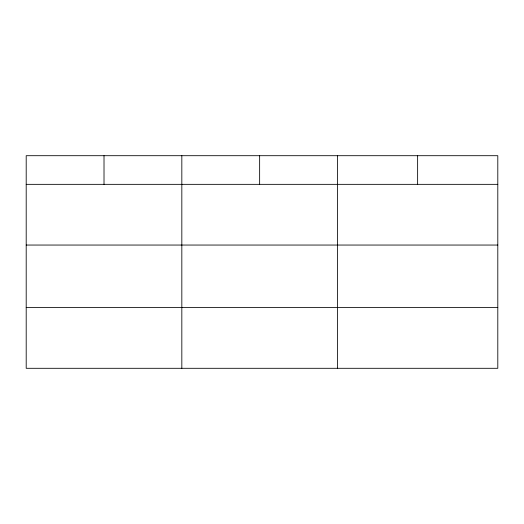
<?xml version="1.0" encoding="UTF-8"?>
<svg xmlns="http://www.w3.org/2000/svg" width="524" height="524" viewBox="0 0 524 524"><rect width="100%" height="100%" fill="white"/><g stroke="black" fill="none" stroke-linecap="round" stroke-linejoin="round"><path stroke-width="0.79" d="M497.8 245.049L497.8 155.7L26.2 155.7L26.2 368.3L497.8 368.3L497.8 245.049L26.2 245.049M26.2 184.343L497.8 184.343M26.2 307.595L497.8 307.595M417.628 155.7L417.628 184.343M337.456 155.7L337.456 368.3M259.642 155.7L259.642 184.343M181.828 155.7L181.828 368.3M104.014 155.7L104.014 184.343"/></g></svg>
